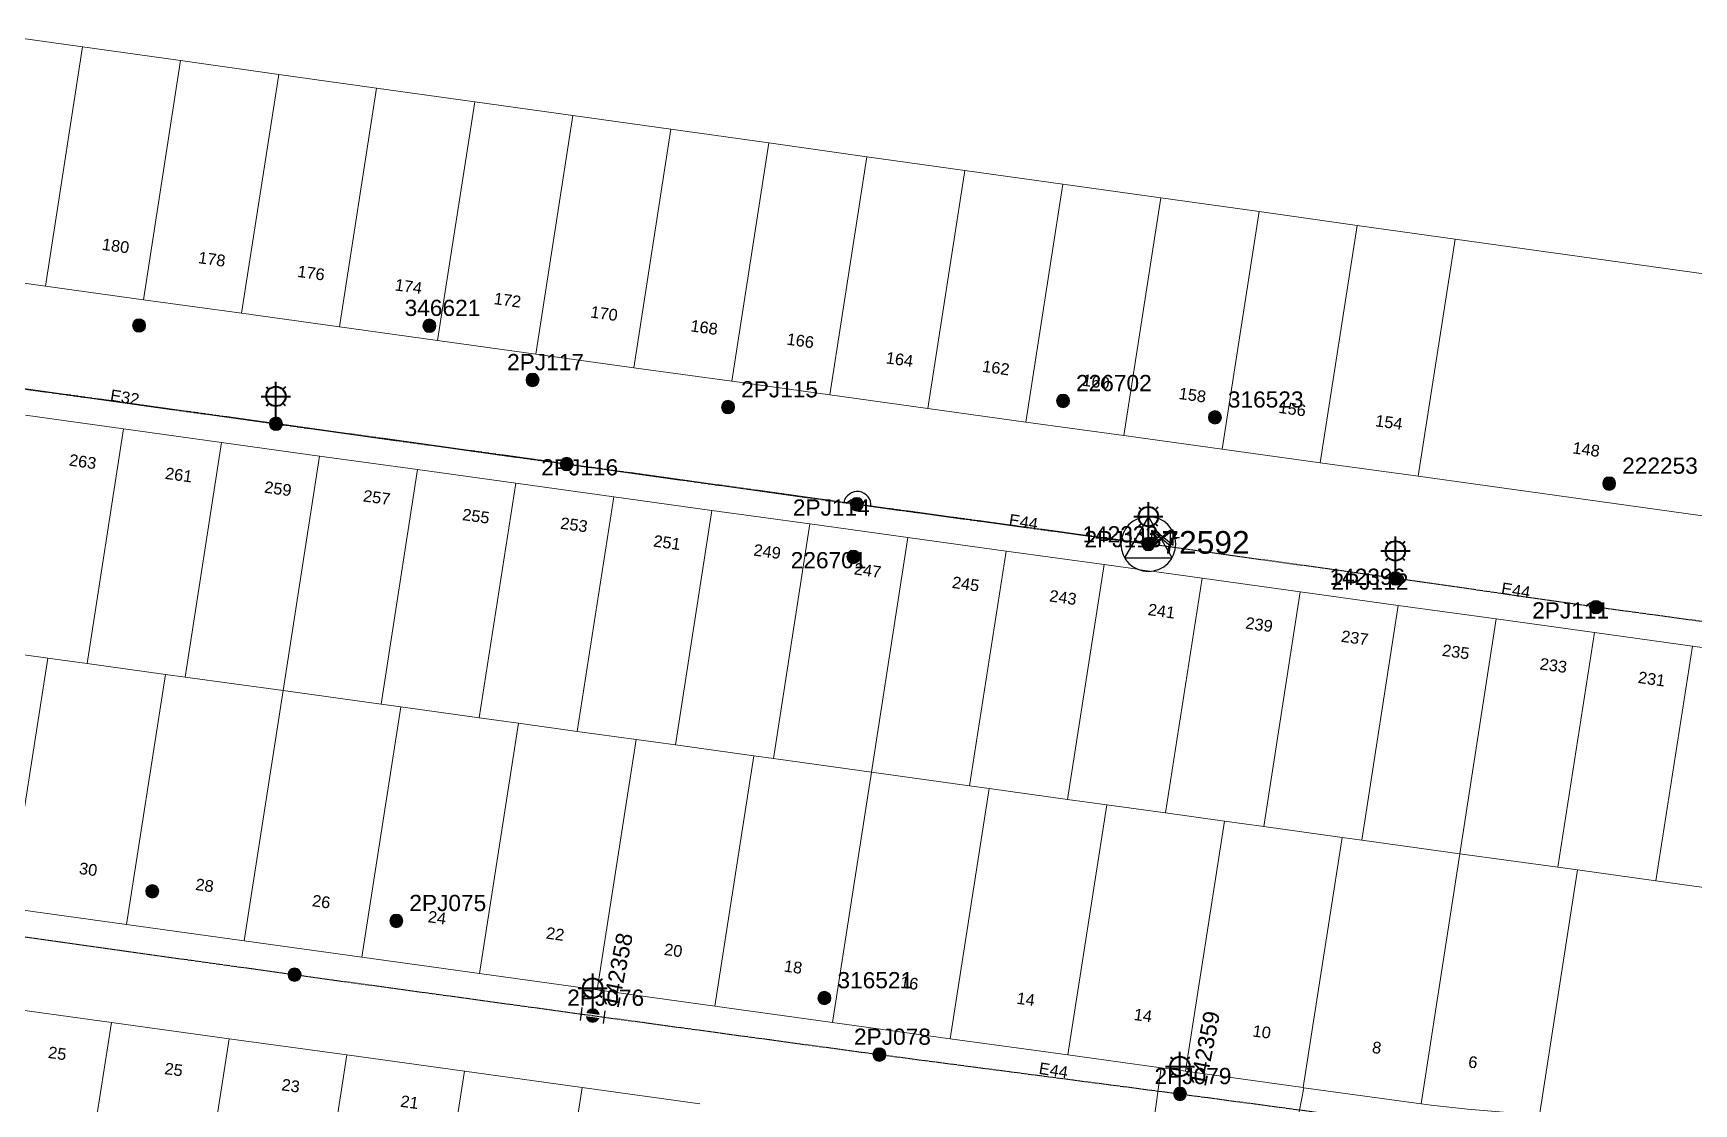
# Model space of a CAD drawing. Header units: metres. Extents: x 272069 to 273785, y 6094580 to 6096012.
# Drawn here: x 273206 to 273461.7, y 6095435.8 to 6095600.8 of the extents above; entities that cross this region are included whole.
import ezdxf
from ezdxf.enums import TextEntityAlignment as Align

# ---------------------------------------------------------------- set-up
doc = ezdxf.new("R2010")
doc.units = ezdxf.units.M
doc.linetypes.add('Cable Exist OH', pattern=[1, 1, 0])
doc.layers.get('0').update_dxf_attribs({"color": 6})
doc.layers.add('Cadastre Land Parcels_SP_EXT', color=9, linetype='Continuous', lineweight=5)
doc.layers.add('Cadastre Roads_SP_EXT', color=9, linetype='Continuous', lineweight=5)
for name, color, linetype in [('Equip_LV_EXT', 7, 'Continuous'), ('Equip_SP_SL_EXT', 7, 'Continuous'), ('Mains_HV_EXT', 7, 'Continuous'), ('Mains_LV_EXT', 7, 'Continuous'), ('Mains_SL_EXT', 7, 'Continuous'), ('Sub_SP_TR_HV_LV_EXT', 7, 'Continuous'), ('SupportsOH_SP_TR_HV_LV_SL_EXT', 7, 'Continuous')]:
    doc.layers.add(name, color=color, linetype=linetype)
doc.styles.add('iecARIAL', font='arial.ttf', dxfattribs={"height": 2})
doc.styles.add('POLE_LABEL', font='arial.ttf')
doc.styles.get("Standard").update_dxf_attribs({"font": 'arial.ttf'})

# ---------------------------------------------------------------- blocks, each defined once
blk = doc.blocks.new('SUB_POLE_EXT')
blk.add_wipeout([(0, 4.22), (0.42, 4.2), (0.83, 4.14), (1.21, 4.05), (1.62, 3.9), (1.99, 3.72), (2.35, 3.51), (2.68, 3.26), (2.99, 2.99), (3.28, 2.66), (3.52, 2.34), (3.76, 1.92), (3.9, 1.62), (4.04, 1.23), (4.18, 0.63), (4.22, 0), (4.18, -0.61), (4.06, -1.15), (3.9, -1.62), (3.58, -2.24), (3.22, -2.73), (2.97, -3.01), (2.68, -3.26), (2.36, -3.5), (2, -3.72), (1.64, -3.89), (1.25, -4.03), (0.82, -4.14), (0.42, -4.2), (0, -4.22), (-0.41, -4.2), (-0.8, -4.15), (-1.21, -4.05), (-1.62, -3.9), (-1.99, -3.73), (-2.35, -3.51), (-2.68, -3.26), (-2.96, -3.02), (-3.23, -2.72), (-3.51, -2.35), (-3.71, -2.01), (-3.91, -1.6), (-4.05, -1.21), (-4.16, -0.76), (-4.22, -0.14), (-4.21, 0.39), (-4.14, 0.83), (-4.03, 1.27), (-3.9, 1.63), (-3.71, 2.02), (-3.5, 2.37), (-3.28, 2.67), (-2.99, 2.99), (-2.68, 3.27), (-2.33, 3.52), (-1.98, 3.73), (-1.63, 3.9), (-1.2, 4.05), (-0.78, 4.15), (-0.4, 4.21)])
blk.add_line((2.16, 0.48), (2.16, 0.48, 0))
blk.add_lwpolyline([(-4.22, 0, 1), (4.22, 0, 1)], format="xyb", close=True)
blk.add_lwpolyline([(2.14, 0.52), (0, 4.22), (-3.66, -2.11), (3.66, -2.11)], close=True)
for tag, height, flags, p in [('ASSET_NUM', 3.5, 8, (2, 2)), ('STREET_CODE', 0.2, 9, (1.5, 0)), ('CONSTRUCTED_VOLTAGE', 0.2, 9, (1.5, -0.2)), ('OPERATING_VOLTAGE', 0.2, 9, (1.5, -0.6)), ('OPERATED_BY', 0.2, 9, (1.5, -0.8)), ('ORIENTATION', 0.2, 9, (1.5, -1.2)), ('OWNED_BY', 0.2, 9, (1.5, -1.4)), ('SECONDARY_VOLTAGE', 0.2, 9, (1.5, -1.6)), ('STATE', 0.2, 9, (1.5, -1.8)), ('SUBSTATION_TYPE', 0.2, 9, (1.5, -2)), ('NO_PHASES', 0.2, 9, (1.5, -0.4)), ('MAINTAINED_BY', 0.2, 9, (1.5, -1)), ('USAGE', 0.2, 9, (1.5, -2.2)), ('LEGEND', 0.2, 9, (1.5, -2.4)), ('LOCATION', 0.2, 9, (1.5, -2.6)), ('STREETNAME', 0.2, 9, (1.5, -2.8)), ('SUBURB', 0.2, 9, (1.5, -3)), ('Z', 0.2, 1, (1.5, -3.4)), ('NOTES', 0.2, 9, (1.5, -3.2))]:
    blk.add_attdef(tag, text='', height=height, dxfattribs=dict(flags=flags)).set_placement(p, align=Align.MIDDLE_LEFT)
blk = doc.blocks.new('LV_OH_LINKS_DISTFUSE_EXT')
for p, q in [((0, 0), (0.96, 0)), ((3.84, 0), (4.8, 0))]:
    blk.add_line(p, q)
blk.add_lwpolyline([(3.84, -1.2), (3.84, 1.2), (0.96, -1.2), (0.96, 1.2)], close=True)
at = {"flags": 9}
for tag, p in [('ACTUAL_STATUS', (0, 0)), ('CONSTRUCTED_VOLTAGE', (0, -0.2)), ('OPERATING_VOLTAGE', (0, -0.6)), ('ORIENTATION', (0, -0.8)), ('OWNED_BY', (0, -1)), ('STATE', (0, -1.2)), ('SWITCH_TYPE', (0, -1.4)), ('NO_PHASES', (0, -0.4)), ('USAGE', (0, -1.6)), ('NOTES', (0, -1.8))]:
    blk.add_attdef(tag, text='', height=0.2, dxfattribs=at).set_placement(p, align=Align.MIDDLE_LEFT)
at = {"flags": 1}
blk.add_attdef('Z', (0, 0), '', height=0.2, dxfattribs=at)
blk = doc.blocks.new('SL_LANTERN_EXT')
at = {"lineweight": 40}
for p, q in [((-1.46, 5.68), (-1.06, 5.28)), ((0, 1.97), (0, 6.47)), ((1.46, 5.68), (1.06, 5.28)), ((-2.25, 4.22), (2.25, 4.22)), ((-1.46, 2.76), (-1.06, 3.16)), ((0, 0), (0, 2.72)), ((1.46, 2.76), (1.06, 3.16))]:
    blk.add_line(p, q, dxfattribs=at)
blk.add_circle((0, 4.22), 1.5, dxfattribs=at)
at = {"style": 'iecARIAL', "flags": 8}
blk.add_attdef('ASSET_NUM', (1.5, 1.5), '', height=2.5, dxfattribs=at)
for tag, p, height, flags in [('OPERATING_VOLTAGE', (0.98, -1.65), 0.2, 9), ('ORIENTATION', (0.98, -1.85), 0.2, 9), ('OWNED_BY', (0.98, -2.05), 0.2, 9), ('STATE', (0.98, -2.25), 0.2, 9), ('CONSTRUCTED_VOLTAGE', (0.98, -0.65), 0.2, 9), ('CONTROL_TYPE', (0.98, -0.85), 0.2, 9), ('LANTERN_PURPOSE', (0.98, -1.05), 0.2, 9), ('LANTERN_TYPE', (0.98, -1.25), 0.2, 9), ('NO_PHASES', (0.98, -1.45), 0.2, 9), ('USAGE', (0.98, -2.45), 0.2, 9), ('CEXIST', (0.98, -2.65), 0.2, 9), ('LNUMBER', (2.18, -3.25), 2.5, 8), ('CNEW', (0.98, -2.85), 0.2, 9), ('CNUMBER', (0.98, -3.05), 0.2, 9), ('CREMOVE', (0.98, -3.25), 0.2, 9), ('CREPLACE', (0.98, -3.45), 0.2, 9), ('LKINGHEIGHT', (0.98, -3.65), 0.2, 9), ('LBRACKET', (0.98, -3.85), 0.2, 9), ('LBRACKETVOCAB', (0.98, -4.05), 0.2, 9), ('LCATEGORY', (0.98, -4.25), 0.2, 9), ('LCHARGE1', (0.98, -4.45), 0.2, 9), ('LCHARGE1PERCENT', (0.98, -4.65), 0.2, 9), ('LCHARGE2', (0.98, -4.85), 0.2, 9), ('LCHARGE2PERCENT', (0.98, -5.05), 0.2, 9), ('LCHARGE3', (0.98, -5.25), 0.2, 9), ('LCHARGE3PERCENT', (0.98, -5.45), 0.2, 9), ('LEXIST', (0.98, -5.65), 0.2, 9), ('LLAMP', (0.98, -5.85), 0.2, 9), ('LLAMPVOCAB', (0.98, -6.05), 0.2, 9), ('LMAST', (0.98, -6.25), 0.2, 9), ('LMASTVOCAB', (0.98, -6.45), 0.2, 9), ('LNEW', (0.98, -6.65), 0.2, 9), ('LANTNUMBER', (0.98, -6.85), 0.2, 9), ('LOUTREACH', (0.98, -7.25), 0.2, 9), ('LOUTREACHVOCAB', (0.98, -7.45), 0.2, 9), ('LRATECODE', (0.98, -7.65), 0.2, 9), ('LREMOVE', (0.98, -7.85), 0.2, 9), ('STREETNAME', (0.98, -9.25), 0.2, 9), ('SUBURB', (0.98, -9.45), 0.2, 1), ('LREPLACE', (0.98, -8.05), 0.2, 9), ('LTYPE', (0.98, -8.25), 0.2, 9), ('LTYPEVOCAB', (0.98, -8.45), 0.2, 9), ('LEGEND', (0.98, -8.65), 0.2, 9), ('LOCATION', (0.98, -8.85), 0.2, 9), ('NOTES', (0.98, -9.05), 0.2, 9)]:
    blk.add_attdef(tag, p, '', height=height, dxfattribs=dict(flags=flags))
blk = doc.blocks.new('POLE_EXT')
blk.add_hatch(color=256).paths.add_polyline_path([(-1, 0, 1), (1, 0, 1)])
blk.add_lwpolyline([(-1, 0, 1), (1, 0, 1)], format="xyb", close=True)
for tag, height, flags, p in [('pNumber', 2.5, 8, (-17.84, 2.07)), ('OWNED_BY', 0.2, 9, (1.35, -0.4)), ('SPECIAL_USE', 0.2, 9, (1.35, -0.8)), ('STATE', 0.2, 9, (1.35, -1)), ('cLV', 0.2, 9, (1.35, -1.4)), ('hDepth', 0.2, 9, (1.35, -1.6)), ('hDia', 0.2, 9, (1.35, -1.8)), ('cHV', 0.2, 9, (1.35, -2)), ('PARENT', 0.2, 9, (1.35, -0.6)), ('USAGE', 0.2, 9, (1.35, -1.2)), ('LBRACKET', 0.2, 9, (1.35, -2.2)), ('LExisting', 0.2, 9, (1.35, -2.4)), ('LANTNUMBER', 0.2, 9, (1.35, -2.6)), ('cLinedev', 0.2, 9, (1.35, -3.4)), ('pExisting', 0.2, 9, (1.35, -3.8)), ('pFooting', 0.2, 9, (1.35, -4.4)), ('pNew', 0.2, 9, (1.35, -4.6)), ('pRelocate', 0.2, 9, (1.35, -5)), ('pRemove', 0.2, 9, (1.35, -5.2)), ('LOther', 0.2, 9, (1.35, -2.8)), ('LRemove', 0.2, 9, (1.35, -3)), ('LEGEND', 0.2, 9, (1.35, -3.2)), ('LOCATION', 0.2, 9, (1.35, -3.6)), ('PFNUMBER', 0.2, 9, (1.35, -4)), ('NEWPFNUMBER', 0.2, 9, (1.35, -4.2)), ('pReplace', 0.2, 9, (1.35, -5.4)), ('pStay', 0.2, 9, (1.35, -5.6)), ('pType', 0.2, 9, (1.35, -5.8)), ('cspan', 0.2, 9, (1.35, -6)), ('STREETNAME', 0.2, 9, (1.35, -6.2)), ('SUBURB', 0.2, 9, (1.35, -6.4)), ('OPERATED_BY', 0.2, 9, (1.36, -7.01)), ('NOTES', 0.2, 9, (1.35, -6.6)), ('MAINTAINED_BY', 0.2, 9, (1.36, -6.81))]:
    blk.add_attdef(tag, text='', height=height, dxfattribs=dict(flags=flags)).set_placement(p, align=Align.MIDDLE_LEFT)
at = {"style": 'POLE_LABEL'}
for tag, height, flags, p in [('ASSET_NUM', 2.5, 8, (2, 2)), ('STRUCTURE_PLANT_NUMBER', 0.2, 9, (1.35, 0.03)), ('STREET_CODE', 0.2, 9, (1.35, -0.2))]:
    blk.add_attdef(tag, text='', height=height, dxfattribs=dict(at, flags=flags)).set_placement(p, align=Align.MIDDLE_LEFT)
at = {"flags": 1}
blk.add_attdef('Z', (1.35, -7.33), '', height=0.2, dxfattribs=at)
blk = doc.blocks.new('End Shackle_EXT')
blk.add_wipeout([(0, 0.25), (1.81, 0.25), (1.82, -0.25), (0, -0.25)])
blk.add_line((1.81, -1), (1.81, 1))
at = {"flags": 1}
blk.add_attdef('Z', (0, 0), '', height=0.2, dxfattribs=at)
at = {"flags": 9}
for tag, p in [('CONNECTOR_TYPE', (0, 0)), ('CONSTRUCTED_VOLTAGE', (0, -0.2)), ('OPERATING_VOLTAGE', (0, -0.6)), ('ORIENTATION', (0, -0.8)), ('OWNED_BY', (0, -1)), ('STATE', (0, -1.2)), ('NO_PHASES', (0, -0.4)), ('USAGE', (0, -1.4)), ('NOTES', (0, -1.6))]:
    blk.add_attdef(tag, text='', height=0.2, dxfattribs=at).set_placement(p, align=Align.MIDDLE_LEFT)

msp = doc.modelspace()

# ---------------------------------------------------------------- linework, layer by layer
at = {"layer": 'Cadastre Land Parcels_SP_EXT', "linetype": 'Continuous'}
for p, q in [((273364.53, 6095577.54), (273358.82, 6095540.9)), ((273379.62, 6095575.43), (273364.53, 6095577.54)), ((273373.92, 6095538.81), (273379.62, 6095575.43)), ((273379.62, 6095575.43), (273373.92, 6095538.81)), ((273379.62, 6095575.43), (273379.62, 6095575.43)), ((273394.72, 6095573.31), (273379.62, 6095575.43)), ((273394.72, 6095573.31), (273389.02, 6095536.72)), ((273389.02, 6095536.72), (273394.72, 6095573.31)), ((273409.82, 6095571.2), (273394.72, 6095573.31)), ((273394.72, 6095573.31), (273394.72, 6095573.31)), ((273404.12, 6095534.62), (273409.82, 6095571.2)), ((273409.82, 6095571.2), (273409.82, 6095571.2)), ((273219.85, 6095539.85), (273204.75, 6095541.94)), ((273358.82, 6095540.9), (273373.92, 6095538.81)), ((273219.85, 6095539.85), (273214.24, 6095503.69)), ((273214.24, 6095503.69), (273219.85, 6095539.85)), ((273234.95, 6095537.76), (273219.85, 6095539.85)), ((273219.85, 6095539.85), (273219.85, 6095539.85)), ((273229.34, 6095501.6), (273234.95, 6095537.76)), ((273234.95, 6095537.76), (273229.34, 6095501.6)), ((273234.95, 6095537.76), (273234.95, 6095537.76)), ((273250.05, 6095535.66), (273234.95, 6095537.76)), ((273373.92, 6095538.81), (273389.02, 6095536.72)), ((273244.44, 6095499.51), (273250.05, 6095535.66)), ((273250.05, 6095535.66), (273244.44, 6095499.51)), ((273250.05, 6095535.66), (273250.05, 6095535.66)), ((273265.15, 6095533.57), (273250.05, 6095535.66)), ((273389.02, 6095536.72), (273404.12, 6095534.62)), ((273259.54, 6095497.41), (273265.15, 6095533.57)), ((273265.15, 6095533.57), (273259.54, 6095497.41)), ((273265.15, 6095533.57), (273265.15, 6095533.57)), ((273280.26, 6095531.48), (273265.15, 6095533.57)), ((273280.26, 6095531.48), (273274.64, 6095495.32)), ((273274.64, 6095495.32), (273280.26, 6095531.48)), ((273295.36, 6095529.38), (273280.26, 6095531.48)), ((273280.26, 6095531.48), (273280.26, 6095531.48)), ((273289.74, 6095493.23), (273295.36, 6095529.38)), ((273295.36, 6095529.38), (273289.74, 6095493.23)), ((273295.36, 6095529.38), (273295.36, 6095529.38)), ((273310.46, 6095527.29), (273295.36, 6095529.38)), ((273304.84, 6095491.14), (273310.46, 6095527.29)), ((273310.46, 6095527.29), (273304.84, 6095491.14)), ((273310.46, 6095527.29), (273310.46, 6095527.29)), ((273325.56, 6095525.2), (273310.46, 6095527.29)), ((273325.56, 6095525.2), (273319.94, 6095489.04)), ((273319.94, 6095489.04), (273325.56, 6095525.2)), ((273340.66, 6095523.1), (273325.56, 6095525.2)), ((273325.56, 6095525.2), (273325.56, 6095525.2)), ((273340.66, 6095523.1), (273335.04, 6095486.95)), ((273335.04, 6095486.95), (273340.66, 6095523.1)), ((273355.76, 6095521.01), (273340.66, 6095523.1)), ((273340.66, 6095523.1), (273340.66, 6095523.1)), ((273355.76, 6095521.01), (273350.14, 6095484.85)), ((273350.14, 6095484.85), (273355.76, 6095521.01)), ((273370.86, 6095518.92), (273355.76, 6095521.01)), ((273355.76, 6095521.01), (273355.76, 6095521.01)), ((273365.24, 6095482.76), (273370.86, 6095518.92)), ((273370.86, 6095518.92), (273365.24, 6095482.76)), ((273370.86, 6095518.92), (273370.86, 6095518.92)), ((273395.44, 6095478.58), (273401.06, 6095514.73)), ((273401.06, 6095514.73), (273401.06, 6095514.73)), ((273208.2, 6095504.53), (273199.14, 6095505.79)), ((273199.14, 6095505.79), (273208.2, 6095504.53)), ((273202.21, 6095465.97), (273208.2, 6095504.53)), ((273208.2, 6095504.53), (273202.21, 6095465.97)), ((273208.2, 6095504.53), (273208.2, 6095504.53)), ((273214.24, 6095503.69), (273208.2, 6095504.53)), ((273208.2, 6095504.53), (273214.24, 6095503.69)), ((273214.24, 6095503.69), (273226.32, 6095502.02)), ((273226.32, 6095502.02), (273214.24, 6095503.69)), ((273220.33, 6095463.46), (273226.32, 6095502.02)), ((273226.32, 6095502.02), (273220.33, 6095463.46)), ((273226.32, 6095502.02), (273229.34, 6095501.6)), ((273226.32, 6095502.02), (273226.32, 6095502.02)), ((273229.34, 6095501.6), (273226.32, 6095502.02)), ((273229.34, 6095501.6), (273244.44, 6095499.51)), ((273244.44, 6095499.51), (273229.34, 6095501.6)), ((273244.44, 6095499.51), (273238.46, 6095460.95)), ((273238.46, 6095460.95), (273244.44, 6095499.51)), ((273259.54, 6095497.41), (273244.44, 6095499.51)), ((273244.44, 6095499.51), (273259.54, 6095497.41)), ((273244.44, 6095499.51), (273244.44, 6095499.51)), ((273262.57, 6095496.99), (273256.58, 6095458.43)), ((273256.58, 6095458.43), (273262.57, 6095496.99)), ((273262.57, 6095496.99), (273259.54, 6095497.41)), ((273259.54, 6095497.41), (273262.57, 6095496.99)), ((273274.64, 6095495.32), (273262.57, 6095496.99)), ((273262.57, 6095496.99), (273262.57, 6095496.99)), ((273262.57, 6095496.99), (273274.64, 6095495.32)), ((273280.68, 6095494.48), (273274.64, 6095495.32)), ((273274.64, 6095495.32), (273280.68, 6095494.48)), ((273280.68, 6095494.48), (273274.7, 6095455.92)), ((273274.7, 6095455.92), (273280.68, 6095494.48)), ((273289.74, 6095493.23), (273280.68, 6095494.48)), ((273280.68, 6095494.48), (273280.68, 6095494.48)), ((273280.68, 6095494.48), (273289.74, 6095493.23)), ((273298.81, 6095491.97), (273289.74, 6095493.23)), ((273289.74, 6095493.23), (273298.81, 6095491.97)), ((273292.82, 6095453.41), (273298.81, 6095491.97)), ((273298.81, 6095491.97), (273292.82, 6095453.41)), ((273298.81, 6095491.97), (273298.81, 6095491.97)), ((273298.81, 6095491.97), (273304.84, 6095491.14)), ((273304.84, 6095491.14), (273298.81, 6095491.97)), ((273316.93, 6095489.46), (273304.84, 6095491.14)), ((273304.84, 6095491.14), (273316.93, 6095489.46)), ((273316.93, 6095489.46), (273310.94, 6095450.9)), ((273310.94, 6095450.9), (273316.93, 6095489.46)), ((273319.94, 6095489.04), (273316.93, 6095489.46)), ((273316.93, 6095489.46), (273316.93, 6095489.46)), ((273316.93, 6095489.46), (273319.94, 6095489.04)), ((273335.04, 6095486.95), (273319.94, 6095489.04)), ((273319.94, 6095489.04), (273335.04, 6095486.95)), ((273329.06, 6095448.39), (273335.04, 6095486.95)), ((273335.04, 6095486.95), (273329.06, 6095448.39)), ((273335.04, 6095486.95), (273335.04, 6095486.95)), ((273350.14, 6095484.85), (273335.04, 6095486.95)), ((273335.04, 6095486.95), (273350.14, 6095484.85)), ((273347.18, 6095445.88), (273353.17, 6095484.44)), ((273353.17, 6095484.44), (273347.18, 6095445.88)), ((273350.14, 6095484.85), (273353.17, 6095484.44)), ((273353.17, 6095484.44), (273350.14, 6095484.85)), ((273353.17, 6095484.44), (273365.24, 6095482.76)), ((273353.17, 6095484.44), (273353.17, 6095484.44)), ((273365.24, 6095482.76), (273353.17, 6095484.44)), ((273365.24, 6095482.76), (273371.29, 6095481.93)), ((273371.29, 6095481.93), (273365.24, 6095482.76)), ((273371.29, 6095481.93), (273365.3, 6095443.37)), ((273365.3, 6095443.37), (273371.29, 6095481.93)), ((273371.29, 6095481.93), (273380.34, 6095480.67)), ((273380.34, 6095480.67), (273371.29, 6095481.93)), ((273371.29, 6095481.93), (273371.29, 6095481.93)), ((273389.41, 6095479.41), (273380.34, 6095480.67)), ((273380.34, 6095480.67), (273389.41, 6095479.41)), ((273389.41, 6095479.41), (273383.42, 6095440.86)), ((273383.42, 6095440.86), (273389.41, 6095479.41)), ((273395.44, 6095478.58), (273389.41, 6095479.41)), ((273389.41, 6095479.41), (273389.41, 6095479.41)), ((273389.41, 6095479.41), (273395.44, 6095478.58)), ((273407.53, 6095476.9), (273395.44, 6095478.58)), ((273401.54, 6095438.35), (273407.53, 6095476.9)), ((273407.53, 6095476.9), (273407.53, 6095476.9)), ((273202.21, 6095465.97), (273220.33, 6095463.46)), ((273220.33, 6095463.46), (273238.46, 6095460.95)), ((273238.46, 6095460.95), (273256.58, 6095458.43)), ((273256.58, 6095458.43), (273274.7, 6095455.92)), ((273274.7, 6095455.92), (273292.82, 6095453.41)), ((273292.82, 6095453.41), (273310.94, 6095450.9)), ((273217.99, 6095448.39), (273199.87, 6095450.9)), ((273310.94, 6095450.9), (273329.06, 6095448.39)), ((273212, 6095409.83), (273217.99, 6095448.39)), ((273217.99, 6095448.39), (273212, 6095409.83)), ((273217.99, 6095448.39), (273217.99, 6095448.39)), ((273236.11, 6095445.88), (273217.99, 6095448.39)), ((273329.06, 6095448.39), (273347.18, 6095445.88)), ((273236.11, 6095445.88), (273230.13, 6095407.32)), ((273230.13, 6095407.32), (273236.11, 6095445.88)), ((273254.23, 6095443.37), (273236.11, 6095445.88)), ((273236.11, 6095445.88), (273236.11, 6095445.88)), ((273347.18, 6095445.88), (273365.3, 6095443.37)), ((273248.25, 6095404.8), (273254.23, 6095443.37)), ((273254.23, 6095443.37), (273248.25, 6095404.8)), ((273254.23, 6095443.37), (273254.23, 6095443.37)), ((273272.35, 6095440.86), (273254.23, 6095443.37)), ((273365.3, 6095443.37), (273379.67, 6095441.38)), ((273266.37, 6095402.29), (273272.35, 6095440.86)), ((273272.35, 6095440.86), (273266.37, 6095402.29)), ((273272.35, 6095440.86), (273272.35, 6095440.86)), ((273290.48, 6095438.34), (273272.35, 6095440.86)), ((273379.67, 6095441.38), (273383.42, 6095440.86)), ((273383.42, 6095440.86), (273401.54, 6095438.35)), ((273290.48, 6095438.34), (273284.49, 6095399.78)), ((273284.49, 6095399.78), (273290.48, 6095438.34)), ((273308.6, 6095435.83), (273290.48, 6095438.34)), ((273290.48, 6095438.34), (273290.48, 6095438.34))]:
    msp.add_line(p, q, dxfattribs=at)
for points in [[(273213.55, 6095598.69), (273198.46, 6095600.81), (273192.73, 6095563.93), (273207.83, 6095561.83), (273213.55, 6095598.69)], [(273228.65, 6095596.58), (273213.55, 6095598.69), (273207.83, 6095561.83), (273222.93, 6095559.74), (273228.65, 6095596.58)], [(273243.75, 6095594.46), (273228.65, 6095596.58), (273222.93, 6095559.74), (273238.03, 6095557.65), (273243.75, 6095594.46)], [(273258.84, 6095592.35), (273243.75, 6095594.46), (273238.03, 6095557.65), (273253.13, 6095555.55), (273258.84, 6095592.35)], [(273273.94, 6095590.23), (273258.84, 6095592.35), (273253.13, 6095555.55), (273268.23, 6095553.46), (273273.94, 6095590.23)], [(273289.04, 6095588.12), (273273.94, 6095590.23), (273268.23, 6095553.46), (273283.33, 6095551.37), (273289.04, 6095588.12)], [(273304.14, 6095586), (273289.04, 6095588.12), (273283.33, 6095551.37), (273298.43, 6095549.27), (273304.14, 6095586)], [(273319.23, 6095583.89), (273304.14, 6095586), (273298.43, 6095549.27), (273313.53, 6095547.18), (273319.23, 6095583.89)], [(273334.33, 6095581.77), (273319.23, 6095583.89), (273313.53, 6095547.18), (273328.63, 6095545.09), (273334.33, 6095581.77)], [(273349.43, 6095579.66), (273334.33, 6095581.77), (273328.63, 6095545.09), (273343.72, 6095543), (273349.43, 6095579.66)], [(273364.53, 6095577.54), (273349.43, 6095579.66), (273343.72, 6095543), (273358.82, 6095540.9), (273364.53, 6095577.54)], [(273424.92, 6095569.08), (273409.82, 6095571.2), (273404.12, 6095534.62), (273419.22, 6095532.53), (273424.92, 6095569.08)], [(273470.21, 6095562.73), (273424.92, 6095569.08), (273419.22, 6095532.53), (273464.52, 6095526.25), (273470.21, 6095562.73)], [(273416.16, 6095512.64), (273401.06, 6095514.73), (273395.44, 6095478.58), (273407.53, 6095476.9), (273410.54, 6095476.48), (273416.16, 6095512.64)], [(273431.26, 6095510.55), (273416.16, 6095512.64), (273410.54, 6095476.48), (273425.65, 6095474.39), (273431.26, 6095510.55)], [(273446.36, 6095508.45), (273431.26, 6095510.55), (273425.65, 6095474.39), (273440.75, 6095472.3), (273446.36, 6095508.45)], [(273461.46, 6095506.36), (273446.36, 6095508.45), (273440.75, 6095472.3), (273443.77, 6095471.88), (273455.85, 6095470.2), (273461.46, 6095506.36)], [(273476.56, 6095504.27), (273461.46, 6095506.36), (273455.85, 6095470.2), (273470.95, 6095468.11), (273476.56, 6095504.27)], [(273425.65, 6095474.39), (273410.54, 6095476.48), (273407.53, 6095476.9), (273401.54, 6095438.35), (273401.64, 6095438.33), (273419.68, 6095435.87), (273425.65, 6095474.39)], [(273443.77, 6095471.88), (273440.75, 6095472.3), (273425.65, 6095474.39), (273419.68, 6095435.87), (273421.25, 6095435.66), (273426.83, 6095435.04), (273437.9, 6095434.09), (273443.77, 6095471.88)], [(273469.89, 6095436.54), (273471.51, 6095455.84), (273470.95, 6095468.11), (273455.85, 6095470.2), (273443.77, 6095471.88), (273437.9, 6095434.09), (273438.29, 6095434.06), (273447.8, 6095433.53), (273457.32, 6095433.31), (273466.84, 6095433.41), (273469.89, 6095436.54)]]:
    msp.add_lwpolyline(points, close=True, dxfattribs=at)
msp.add_lwpolyline([(273198.46, 6095600.81), (273213.55, 6095598.69), (273228.65, 6095596.58), (273243.75, 6095594.46), (273258.84, 6095592.35), (273273.94, 6095590.23), (273289.04, 6095588.12), (273304.14, 6095586), (273319.23, 6095583.89), (273334.33, 6095581.77), (273349.43, 6095579.66), (273364.53, 6095577.54), (273379.62, 6095575.43), (273394.72, 6095573.31), (273409.82, 6095571.2), (273424.92, 6095569.08), (273470.21, 6095562.73)], dxfattribs=at)
at = {"layer": 'Cadastre Roads_SP_EXT', "linetype": 'Continuous'}
for p, q in [((273220.33, 6095463.46), (273202.21, 6095465.97)), ((273238.46, 6095460.95), (273220.33, 6095463.46)), ((273256.58, 6095458.43), (273238.46, 6095460.95)), ((273274.7, 6095455.92), (273256.58, 6095458.43)), ((273292.82, 6095453.41), (273274.7, 6095455.92)), ((273310.94, 6095450.9), (273292.82, 6095453.41)), ((273199.87, 6095450.9), (273217.99, 6095448.39)), ((273329.06, 6095448.39), (273310.94, 6095450.9)), ((273217.99, 6095448.39), (273236.11, 6095445.88)), ((273347.18, 6095445.88), (273329.06, 6095448.39)), ((273236.11, 6095445.88), (273254.23, 6095443.37)), ((273365.3, 6095443.37), (273347.18, 6095445.88)), ((273254.23, 6095443.37), (273272.35, 6095440.86)), ((273379.67, 6095441.38), (273365.3, 6095443.37)), ((273272.35, 6095440.86), (273290.48, 6095438.34)), ((273378.63, 6095433.87), (273379.67, 6095441.38)), ((273290.48, 6095438.34), (273308.6, 6095435.83))]:
    msp.add_line(p, q, dxfattribs=at)
msp.add_lwpolyline([(273421.25, 6095435.66), (273419.68, 6095435.87), (273401.64, 6095438.33), (273400.19, 6095430.89)], dxfattribs=at)
at = {"layer": 'Mains_HV_EXT', "linetype": 'Cable Exist OH'}
for p, q in [((273243.32, 6095540.63), (273196.89, 6095547.07)), ((273288.11, 6095534.42), (273243.32, 6095540.63)), ((273332.78, 6095528.22), (273288.11, 6095534.42))]:
    msp.add_line(p, q, dxfattribs=at)
at = {"layer": 'Mains_LV_EXT', "linetype": 'Cable Exist OH'}
for p, q in [((273196.89, 6095547.07), (273243.32, 6095540.63)), ((273243.32, 6095540.63), (273288.11, 6095534.42)), ((273288.11, 6095534.42), (273332.78, 6095528.22)), ((273201.46, 6095462.01), (273246.19, 6095455.75)), ((273336.27, 6095443.44), (273382.55, 6095437.38))]:
    msp.add_line(p, q, dxfattribs=at)
for points in [[(273446.63, 6095512.37), (273415.72, 6095516.81)], [(273493.52, 6095506), (273446.63, 6095512.37)], [(273382.55, 6095437.38), (273426.63, 6095431.49)]]:
    msp.add_lwpolyline(points, dxfattribs=at)
at = {"layer": 'Mains_LV_EXT', "linetype": 'Continuous'}
msp.add_arc((273332.85, 6095528.09), 2.1, 354.3184, 168.8719, dxfattribs=at)
at = {"layer": 'Mains_SL_EXT', "linetype": 'Cable Exist OH'}
for p, q in [((273243.32, 6095540.63), (273196.89, 6095547.07)), ((273288.11, 6095534.42), (273243.32, 6095540.63)), ((273332.78, 6095528.22), (273288.11, 6095534.42)), ((273201.46, 6095462.01), (273246.19, 6095455.75)), ((273336.27, 6095443.44), (273382.55, 6095437.38))]:
    msp.add_line(p, q, dxfattribs=at)
for points in [[(273493.52, 6095506), (273446.63, 6095512.37), (273415.72, 6095516.81)], [(273382.55, 6095437.38), (273426.63, 6095431.49), (273482.93, 6095421.77)]]:
    msp.add_lwpolyline(points, dxfattribs=at)

# ---------------------------------------------------------------- block references
at = {"layer": 'Equip_SP_SL_EXT'}
msp.add_blockref('SL_LANTERN_EXT', (273243.32, 6095540.63), dxfattribs=at)
ref = msp.add_blockref('SL_LANTERN_EXT', (273415.72, 6095516.81), dxfattribs=at)
ref.add_attrib('ASSET_NUM', '142396', dxfattribs={"layer": '0', "height": 2.5, "style": 'iecARIAL'}).set_placement((273417.22, 6095518.31), align=Align.TOP_RIGHT)
ref = msp.add_blockref('SL_LANTERN_EXT', (273292.11, 6095449.45), dxfattribs=at)
ref.add_attrib('ASSET_NUM', '142358', dxfattribs={"layer": '0', "height": 2.5, "rotation": 78.8553, "style": 'iecARIAL'}).set_placement((273293.61, 6095450.95), align=Align.TOP_LEFT)
ref = msp.add_blockref('SL_LANTERN_EXT', (273382.55, 6095437.38), dxfattribs=at)
ref.add_attrib('ASSET_NUM', '142359', dxfattribs={"layer": '0', "height": 2.5, "rotation": 78.9707, "style": 'iecARIAL'}).set_placement((273384.05, 6095438.88), align=Align.TOP_LEFT)
at = {"layer": 'Sub_SP_TR_HV_LV_EXT'}
ref = msp.add_blockref('SUB_POLE_EXT', (273377.68, 6095522.1), dxfattribs=at)
ref.add_attrib('ASSET_NUM', '72592', dxfattribs={"layer": '0', "height": 3.5}).set_placement((273379.68, 6095522.35), align=Align.MIDDLE_LEFT)
at = {"layer": 'SupportsOH_SP_TR_HV_LV_SL_EXT'}
ref = msp.add_blockref('POLE_EXT', (273266.97, 6095555.74), dxfattribs=at)
ref.add_attrib('ASSET_NUM', '346621', dxfattribs={"layer": '0', "height": 2.5, "style": 'POLE_LABEL'}).set_placement((273268.97, 6095556.49), align=Align.BOTTOM_CENTER)
for p in [(273222.26, 6095555.77), (273243.32, 6095540.63), (273224.28, 6095468.59), (273246.19, 6095455.75)]:
    msp.add_blockref('POLE_EXT', p, dxfattribs=at)
ref = msp.add_blockref('POLE_EXT', (273282.84, 6095547.38), dxfattribs=at)
ref.add_attrib('ASSET_NUM', '2PJ117', dxfattribs={"layer": '0', "height": 2.5, "style": 'POLE_LABEL'}).set_placement((273284.84, 6095548.13), align=Align.BOTTOM_CENTER)
ref = msp.add_blockref('POLE_EXT', (273364.54, 6095544.15), dxfattribs=at)
ref.add_attrib('ASSET_NUM', '226702', dxfattribs={"layer": '0', "height": 2.5, "style": 'POLE_LABEL'}).set_placement((273366.54, 6095544.9), align=Align.BOTTOM_LEFT)
ref = msp.add_blockref('POLE_EXT', (273312.96, 6095543.19), dxfattribs=at)
ref.add_attrib('ASSET_NUM', '2PJ115', dxfattribs={"layer": '0', "height": 2.5, "style": 'POLE_LABEL'}).set_placement((273314.96, 6095543.94), align=Align.BOTTOM_LEFT)
ref = msp.add_blockref('POLE_EXT', (273387.92, 6095541.62), dxfattribs=at)
ref.add_attrib('ASSET_NUM', '316523', dxfattribs={"layer": '0', "height": 2.5, "style": 'POLE_LABEL'}).set_placement((273389.92, 6095542.37), align=Align.BOTTOM_LEFT)
ref = msp.add_blockref('POLE_EXT', (273288.11, 6095534.42), dxfattribs=at)
ref.add_attrib('ASSET_NUM', '2PJ116', dxfattribs={"layer": '0', "height": 2.5, "style": 'POLE_LABEL'}).set_placement((273290.11, 6095535.17), align=Align.TOP_CENTER)
ref = msp.add_blockref('POLE_EXT', (273448.64, 6095531.42), dxfattribs=at)
ref.add_attrib('ASSET_NUM', '222253', dxfattribs={"layer": '0', "height": 2.5, "style": 'POLE_LABEL'}).set_placement((273450.64, 6095532.17), align=Align.BOTTOM_LEFT)
ref = msp.add_blockref('POLE_EXT', (273332.78, 6095528.22), dxfattribs=at)
ref.add_attrib('ASSET_NUM', '2PJ114', dxfattribs={"layer": '0', "height": 2.5, "style": 'POLE_LABEL'}).set_placement((273334.78, 6095528.97), align=Align.TOP_RIGHT)
ref = msp.add_blockref('POLE_EXT', (273332.26, 6095520.11), dxfattribs=at)
ref.add_attrib('ASSET_NUM', '226701', dxfattribs={"layer": '0', "height": 2.5, "style": 'POLE_LABEL'}).set_placement((273334.26, 6095520.86), align=Align.TOP_RIGHT)
ref = msp.add_blockref('POLE_EXT', (273415.72, 6095516.81), dxfattribs=at)
ref.add_attrib('ASSET_NUM', '2PJ112', dxfattribs={"layer": '0', "height": 2.5, "style": 'POLE_LABEL'}).set_placement((273417.72, 6095517.57), align=Align.TOP_RIGHT)
ref = msp.add_blockref('POLE_EXT', (273446.63, 6095512.37), dxfattribs=at)
ref.add_attrib('ASSET_NUM', '2PJ111', dxfattribs={"layer": '0', "height": 2.5, "style": 'POLE_LABEL'}).set_placement((273448.63, 6095513.12), align=Align.TOP_RIGHT)
ref = msp.add_blockref('POLE_EXT', (273261.87, 6095464.04), dxfattribs=at)
ref.add_attrib('ASSET_NUM', '2PJ075', dxfattribs={"layer": '0', "height": 2.5, "style": 'POLE_LABEL'}).set_placement((273263.87, 6095464.79), align=Align.BOTTOM_LEFT)
ref = msp.add_blockref('POLE_EXT', (273327.8, 6095452.15), dxfattribs=at)
ref.add_attrib('ASSET_NUM', '316521', dxfattribs={"layer": '0', "height": 2.5, "style": 'POLE_LABEL'}).set_placement((273329.8, 6095452.9), align=Align.BOTTOM_LEFT)
ref = msp.add_blockref('POLE_EXT', (273292.11, 6095449.45), dxfattribs=at)
ref.add_attrib('ASSET_NUM', '2PJ076', dxfattribs={"layer": '0', "height": 2.5, "style": 'POLE_LABEL'}).set_placement((273294.11, 6095450.2), align=Align.BOTTOM_CENTER)
ref = msp.add_blockref('POLE_EXT', (273336.27, 6095443.44), dxfattribs=at)
ref.add_attrib('ASSET_NUM', '2PJ078', dxfattribs={"layer": '0', "height": 2.5, "style": 'POLE_LABEL'}).set_placement((273338.27, 6095444.19), align=Align.BOTTOM_CENTER)
ref = msp.add_blockref('POLE_EXT', (273382.55, 6095437.38), dxfattribs=at)
ref.add_attrib('ASSET_NUM', '2PJ079', dxfattribs={"layer": '0', "height": 2.5, "style": 'POLE_LABEL'}).set_placement((273384.55, 6095438.13), align=Align.BOTTOM_CENTER)

# ---------------------------------------------------------------- texts
at = {"layer": 'Cadastre Land Parcels_SP_EXT'}
for s, rotation, p in [('180', 352.0524, (273216.45, 6095567.44)), ('178', 352.0529, (273231.27, 6095565.39)), ('176', 352.0528, (273246.55, 6095563.27)), ('174', 352.0523, (273261.55, 6095561.19)), ('172', 352.0531, (273276.79, 6095559.08)), ('170', 352.0528, (273291.67, 6095557.02)), ('168', 352.0525, (273307.08, 6095554.88)), ('166', 352.0527, (273321.89, 6095552.83)), ('164', 352.0521, (273337.17, 6095549.95)), ('162', 352.0532, (273352.01, 6095548.65)), ('160', 352.0526, (273367.42, 6095546.51)), ('158', 352.0526, (273382.27, 6095544.46)), ('156', 352.0529, (273397.65, 6095542.32)), ('154', 352.0528, (273412.53, 6095540.26)), ('148', 352.0526, (273442.91, 6095536.08)), ('263', 352.0529, (273211.38, 6095534.2)), ('261', 352.053, (273226.17, 6095532.15)), ('259', 352.0525, (273241.44, 6095530.03)), ('257', 352.0525, (273256.66, 6095528.68)), ('255', 352.0524, (273271.93, 6095525.8)), ('253', 352.0532, (273287.04, 6095524.47)), ('251', 352.0525, (273301.36, 6095521.73)), ('249', 352.0522, (273316.79, 6095520.34)), ('247', 352.0532, (273332.25, 6095517.44)), ('245', 352.0525, (273347.35, 6095515.35)), ('243', 352.0527, (273362.34, 6095513.27)), ('241', 352.0524, (273377.51, 6095511.17)), ('239', 352.0527, (273392.54, 6095509.09)), ('237', 352.053, (273407.27, 6095507.05)), ('235', 352.0523, (273422.83, 6095504.89)), ('233', 352.0529, (273437.86, 6095502.8)), ('231', 352.0525, (273452.99, 6095500.71)), ('30', 352.113, (273212.92, 6095471.29)), ('28', 352.113, (273230.84, 6095468.81)), ('26', 352.1133, (273248.81, 6095466.31)), ('24', 352.1135, (273266.64, 6095463.84)), ('22', 352.1135, (273284.84, 6095461.32)), ('20', 352.1127, (273303.02, 6095458.8)), ('18', 352.1136, (273321.48, 6095456.24)), ('16', 352.1133, (273339.37, 6095453.76)), ('14', 352.1127, (273357.3, 6095451.28)), ('14', 352.1134, (273375.35, 6095448.78)), ('10', 352.1133, (273393.64, 6095446.24)), ('25', 352.1137, (273208.16, 6095442.93)), ('8', 352.1134, (273412.04, 6095443.71)), ('6', 353.058, (273426.86, 6095441.46)), ('25', 352.1131, (273226.08, 6095440.44)), ('23', 352.1131, (273244.1, 6095437.95)), ('21', 352.1136, (273262.41, 6095435.41))]:
    msp.add_text(s, height=1.8, rotation=rotation, dxfattribs=at).set_placement(p)
at = {"layer": 'Mains_LV_EXT'}
for s, rotation, p in [('E32', 350.8938, (273217.71, 6095544.17)), ('E44', 350.8938, (273356.1, 6095524.98)), ('E44', 350.8938, (273431.92, 6095514.43)), ('E44', 350.9544, (273360.72, 6095440.48))]:
    msp.add_text(s, height=1.8, rotation=rotation, dxfattribs=at).set_placement(p)

# ---------------------------------------------------------------- next in the draw order: linework, layer by layer
at = {"layer": 'Cadastre Land Parcels_SP_EXT', "linetype": 'Continuous'}
for p, q in [((273385.96, 6095516.83), (273370.86, 6095518.92)), ((273380.34, 6095480.67), (273385.96, 6095516.83)), ((273385.96, 6095516.83), (273380.34, 6095480.67)), ((273385.96, 6095516.83), (273385.96, 6095516.83)), ((273401.06, 6095514.73), (273385.96, 6095516.83))]:
    msp.add_line(p, q, dxfattribs=at)
at = {"layer": 'Mains_HV_EXT', "linetype": 'Cable Exist OH'}
msp.add_line((273377.68, 6095522.1), (273332.78, 6095528.22), dxfattribs=at)
msp.add_lwpolyline([(273736.57, 6095472.21), (273687.19, 6095479.08), (273637.41, 6095485.91), (273591.46, 6095492.39), (273531.77, 6095500.68), (273493.52, 6095506), (273446.63, 6095512.37), (273415.72, 6095516.81), (273377.68, 6095522.1)], dxfattribs=at)
at = {"layer": 'Mains_LV_EXT', "linetype": 'Cable Exist OH'}
msp.add_line((273332.78, 6095528.22), (273377.68, 6095522.1), dxfattribs=at)
msp.add_lwpolyline([(273415.72, 6095516.81), (273377.68, 6095522.1)], dxfattribs=at)
at = {"layer": 'Mains_SL_EXT', "linetype": 'Cable Exist OH'}
msp.add_line((273377.68, 6095522.1), (273332.78, 6095528.22), dxfattribs=at)
msp.add_lwpolyline([(273415.72, 6095516.81), (273377.68, 6095522.1)], dxfattribs=at)

# ---------------------------------------------------------------- next in the draw order: block references
at = {"layer": 'Equip_LV_EXT'}
for p in [(273377.27, 6095523.02), (273377.68, 6095523.11)]:
    msp.add_blockref('LV_OH_LINKS_DISTFUSE_EXT', p, dxfattribs=at)
at = {"layer": 'Equip_SP_SL_EXT'}
ref = msp.add_blockref('SL_LANTERN_EXT', (273377.68, 6095522.1), dxfattribs=at)
ref.add_attrib('ASSET_NUM', '142333', dxfattribs={"layer": '0', "height": 2.5, "style": 'iecARIAL'}).set_placement((273379.18, 6095523.6), align=Align.MIDDLE_RIGHT)
at = {"layer": 'Mains_LV_EXT', "rotation": 172.1290795585821}
msp.add_blockref('End Shackle_EXT', (273292.11, 6095449.45), dxfattribs=at)
at = {"layer": 'SupportsOH_SP_TR_HV_LV_SL_EXT'}
ref = msp.add_blockref('POLE_EXT', (273377.68, 6095522.1), dxfattribs=at)
ref.add_attrib('ASSET_NUM', '2PJ113', dxfattribs={"layer": '0', "height": 2.5, "style": 'POLE_LABEL'}).set_placement((273379.68, 6095522.85), align=Align.MIDDLE_RIGHT)

# ---------------------------------------------------------------- next in the draw order: block references
at = {"layer": 'Mains_LV_EXT', "rotation": 352.1251563058904}
msp.add_blockref('End Shackle_EXT', (273292.11, 6095449.45), dxfattribs=at)

# ---------------------------------------------------------------- next in the draw order: linework, layer by layer
at = {"layer": 'Mains_LV_EXT', "linetype": 'Cable Exist OH'}
for p, q in [((273246.19, 6095455.75), (273292.11, 6095449.45)), ((273292.11, 6095449.45), (273336.27, 6095443.44))]:
    msp.add_line(p, q, dxfattribs=at)
at = {"layer": 'Mains_SL_EXT', "linetype": 'Cable Exist OH'}
for p, q in [((273246.19, 6095455.75), (273292.11, 6095449.45)), ((273292.11, 6095449.45), (273336.27, 6095443.44))]:
    msp.add_line(p, q, dxfattribs=at)

doc.saveas('drawing.dxf')
